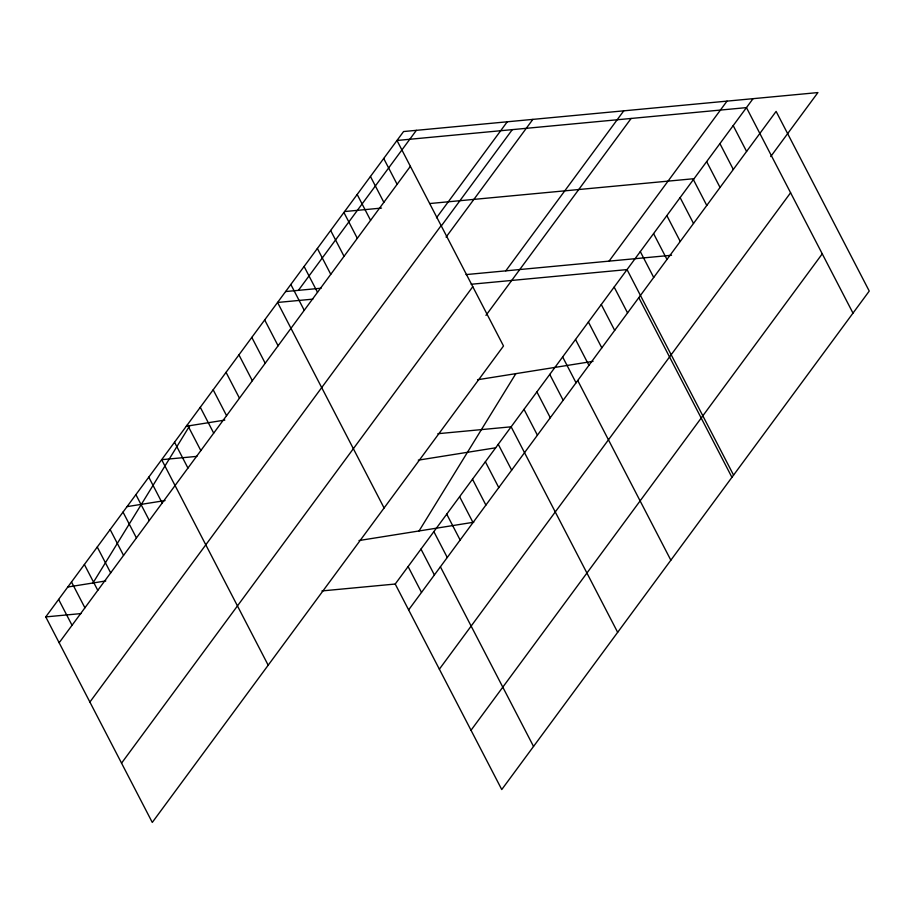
<?xml version="1.0" encoding="UTF-8"?>
<svg xmlns="http://www.w3.org/2000/svg" width="915" height="915" viewBox="0 0 915 915"><rect width="100%" height="100%" fill="white"/><g stroke="black" fill="none" stroke-linecap="round" stroke-linejoin="round"><path stroke-width="1.37" d="M92.975 582.992L189.76 425.681M419.059 530.952L515.843 373.652M852.986 313.124L746.457 107.615L396.984 140.475L503.513 345.996L152.279 822.425L45.75 616.904L403.572 131.543L817.907 92.575L770.716 156.579M298.404 290.352L416.371 130.342M59.155 642.753L410.389 166.324M436.489 217.793L507.265 121.787M89.887 702.045L441.122 225.616M440.996 226.371L512.309 129.633M446.074 237.111L532.862 119.385M121.546 763.133L472.781 286.704M505.789 270.851L623.755 110.841M485.957 315.378L631.133 118.458M609.047 261.141L727.013 101.13M321.954 590.93L395.223 584.033L753.045 98.683M408.628 609.893L776.114 111.401L869.25 291.073L501.752 789.554L395.223 584.033M439.36 669.185L790.594 192.756M471.019 730.262L822.253 253.844M186.317 426.23L224.838 420.088M477.55 379.759L593.023 361.334M127.059 506.624L165.043 500.562M418.281 460.154L495.656 447.801M67.79 587.007L105.774 580.945M359.012 540.536L473.787 522.225M344.589 211.548L381.521 208.071M429.833 203.53L694.062 178.688M285.606 291.553L321.131 288.214M466.021 274.592L671.541 255.262M312.839 299.148L277.565 302.465L384.094 507.985M471.179 284.256L627.038 269.593L733.567 475.114M196.931 456.368L161.658 459.685L268.187 665.205M437.862 433.71L511.13 426.813L617.659 632.334M45.75 616.904L81.023 613.588M733.189 125.607L746.594 151.467M719.922 143.609L733.315 169.458M706.655 161.612L720.048 187.461M693.387 179.603L706.78 205.452M680.12 197.606L693.513 223.454M666.841 215.597L680.245 241.457M653.573 233.6L666.978 259.448M640.306 251.602L653.71 277.451M638.807 297.661L731.931 477.333M614.159 287.07L627.564 312.919M601.281 304.535L614.686 330.384M588.402 322L601.807 347.86M575.524 339.476L588.928 365.325M577.72 380.526L670.844 560.186M562.645 356.942L576.05 382.79M549.766 374.407L563.171 400.267M536.888 391.883L550.292 417.732M524.009 409.348L537.414 435.197M383.717 158.478L397.121 184.327M370.449 176.469L383.854 202.329M498.252 444.29L511.657 470.138M357.182 194.472L370.575 220.321M485.373 461.755L498.778 487.603M343.914 212.474L357.308 238.323M472.495 479.22L485.899 505.08M330.647 230.466L344.04 256.314M459.616 496.696L473.021 522.545M317.368 248.468L330.772 274.317M446.737 514.161L460.142 540.01M304.1 266.459L317.505 292.32M433.859 531.626L447.263 557.487M440.401 566.785L533.537 746.446M290.833 284.462L304.238 310.311M420.98 549.103L434.385 574.952M408.101 566.568L421.506 592.417M264.687 319.93L278.091 345.779M251.808 337.395L265.213 363.255M238.929 354.871L252.334 380.72M226.051 372.336L239.456 398.185M213.172 389.801L226.577 415.662M200.294 407.278L213.698 433.127M187.415 424.743L200.82 450.592M174.536 442.208L187.941 468.068M148.779 477.15L162.184 502.998M135.9 494.615L149.305 520.475M123.022 512.091L136.427 537.94M110.143 529.556L123.548 555.405M97.265 547.033L110.669 572.882M84.386 564.498L97.791 590.347M71.507 581.963L84.912 607.812M58.629 599.439L72.033 625.288"/></g></svg>
